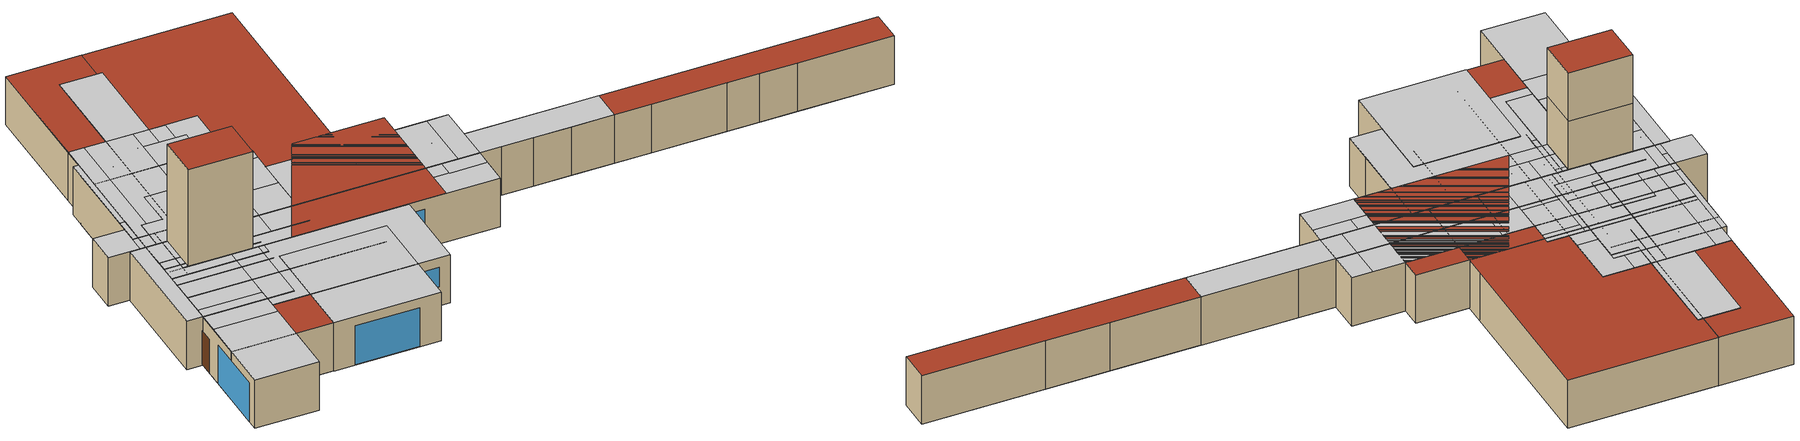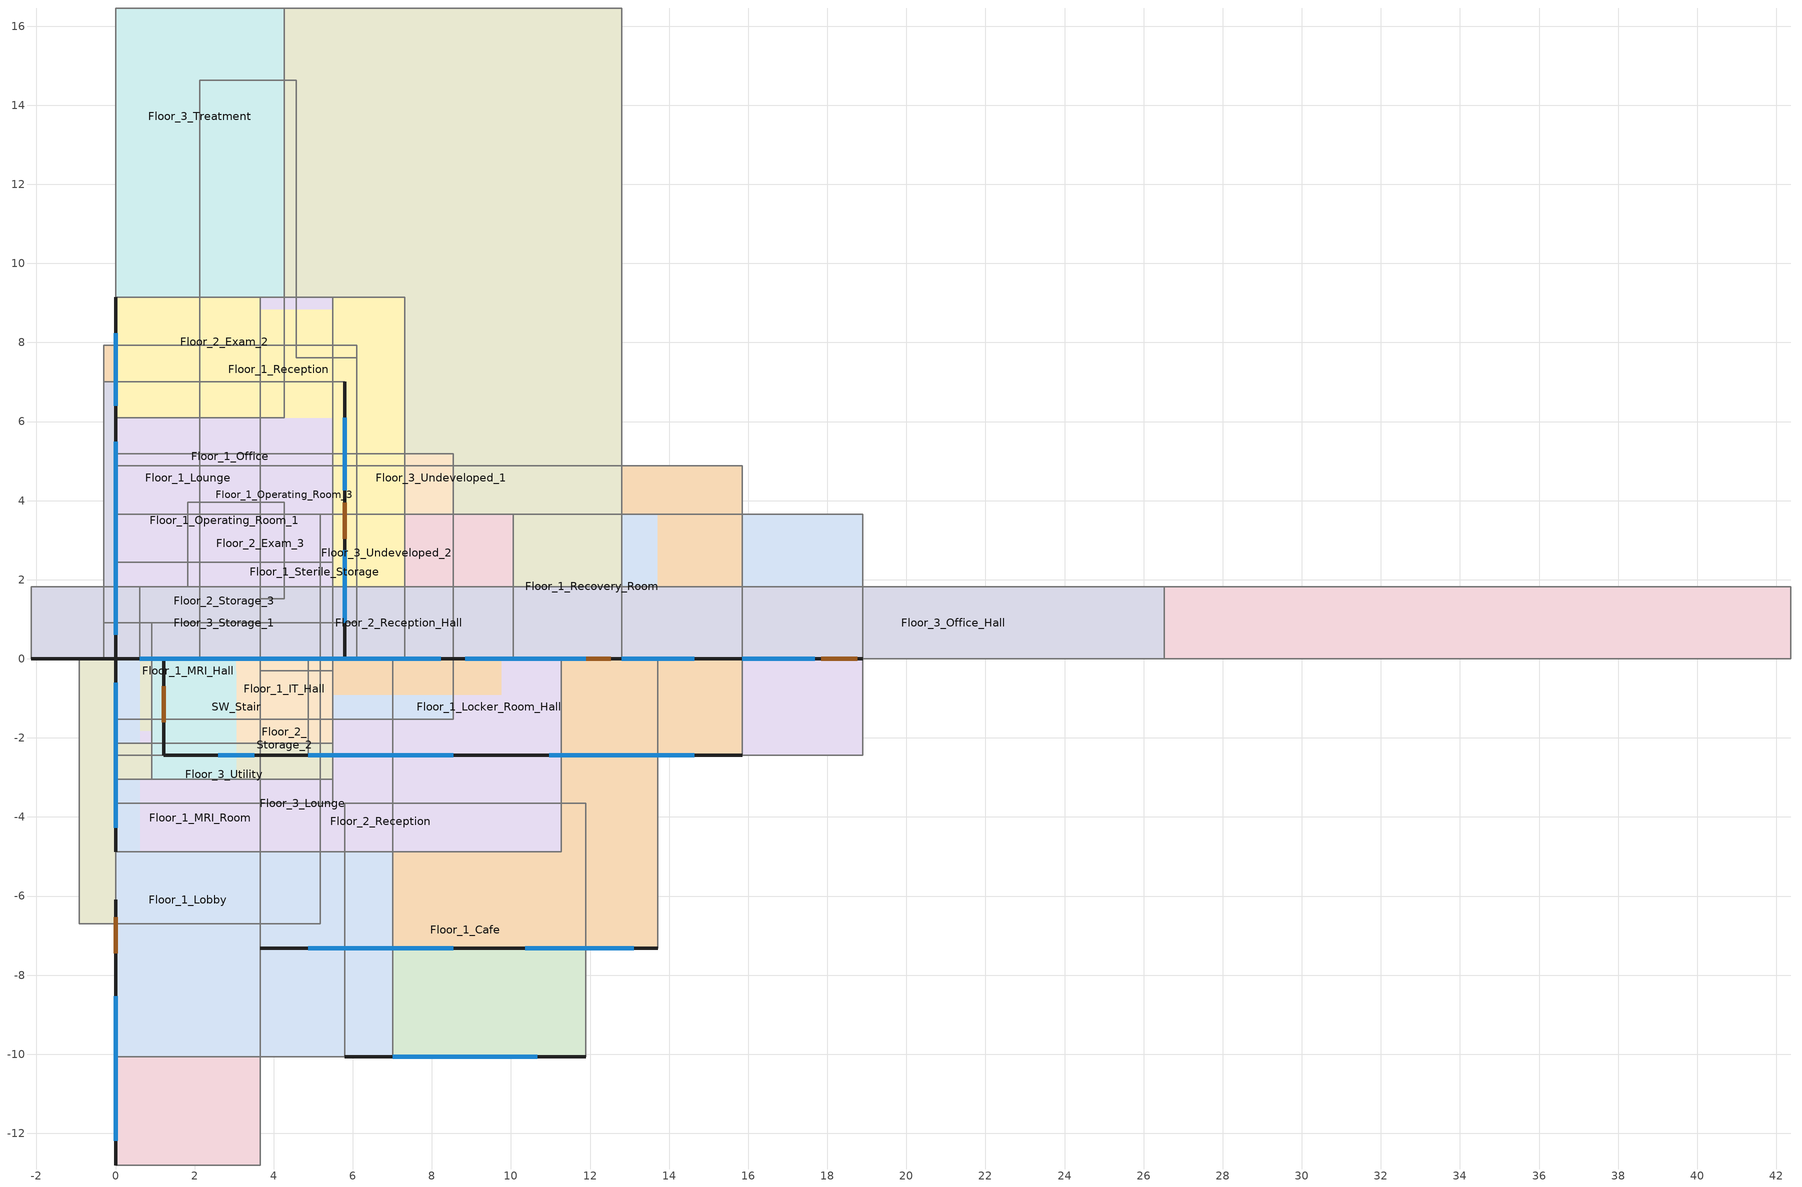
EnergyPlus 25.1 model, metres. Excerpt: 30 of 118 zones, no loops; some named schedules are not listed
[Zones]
Floor_1_Cafe
 floor ground (Floor1CafeSlab_Ffactor): 11.89,-10.06 5.79,-10.06 5.79,-3.66 11.89,-3.66 z0
 wall outside (ExtWall_MetalFramed_NonRes): 5.79,-10.06 11.89,-10.06 z0:3.05
 wall to Floor_1_Lobby_Hall (IntWall_MetalFramed): 11.89,-3.66 5.79,-3.66 z0:3.05
 wall to Floor_1_Lobby (IntWall_MetalFramed): 5.79,-3.66 5.79,-7.62 z0:3.05
 wall to Floor_1_Reception (IntWall_MetalFramed): 11.89,-10.06 11.89,-3.66 z0:3.05
 wall to SW_Stair (IntWall_MetalFramed): 5.79,-7.62 5.79,-10.06 z0:3.05
 window (FixedWindow_NonRes): 7.01,-10.06 10.67,-10.06 z0.03:2.46
Floor_1_IT_Hall
 floor adiabatic (IntFloor): 0,-1.52 0,0 8.53,0 8.53,-1.52 z0
 wall to Floor_1_Operating_Room_3 (IntWall_MetalFramed): 0,-1.52 8.53,-1.52 z0:3.05
 wall to Floor_1_Bio_Haz (IntWall_MetalFramed): 8.53,0 6.4,0 z0:3.05
 wall to Floor_1_Utility_Hall (IntWall_MetalFramed): 8.53,-1.52 8.53,0 z0:3.05
 wall to Floor_1_Lounge (IntWall_MetalFramed): 0,0 0,-1.52 z0:3.05
 wall to Floor_1_Soil_Hold (IntWall_MetalFramed): 6.4,0 4.27,0 z0:3.05
 wall to Floor_1_IT_Room (IntWall_MetalFramed): 4.27,0 0,0 z0:3.05
 ceiling to Floor_2_Exam_6 (IntFloor Reversed): 8.53,0 6.4,0 6.4,-1.52 8.53,-1.52 z3.05
 ceiling to Floor_2_Exam_Hall_4 (IntFloor Reversed): 6.4,0 4.57,0 4.57,-1.52 6.4,-1.52 z3.05
 ceiling to Floor_2_Exam_7 (IntFloor Reversed): 0,-1.52 4.57,-1.52 4.57,0 0,0 z3.05
Floor_1_Lobby
 floor ground (Floor1LobbySlab_Ffactor): 3.66,-12.8 0,-12.8 0,0 0.61,0 0.61,1.83 1.83,1.83 1.83,3.96 4.27,3.96 4.27,1.52 3.66,1.52 z0
 wall outside (ExtWall_MetalFramed_NonRes): 0,-6.1 0,-12.8 z0:3.05
 wall to NW_Stair (IntWall_MetalFramed): 4.27,3.96 1.83,3.96 z0:3.05
 wall to NW_Elevator (IntWall_MetalFramed): 0,0 0,-6.1 z0:3.05
 wall to Floor_1_Elevator_Pump_Room (IntWall_MetalFramed): 1.83,3.96 1.83,1.83 0.61,1.83 z0:3.05
 wall to Floor_1_Lobby_Toilet (IntWall_MetalFramed): 0.61,1.83 0.61,0 0,0 z0:3.05
 wall to SW_Stair (IntWall_MetalFramed): 0,-12.8 3.66,-12.8 z0:3.05
 wall to Floor_1_MRI_Control_Room (IntWall_MetalFramed): 4.27,1.52 4.27,3.96 z0:3.05
 wall to Floor_1_MRI_Room (IntWall_MetalFramed): 3.66,-5.18 3.66,1.52 4.27,1.52 z0:3.05
 wall to Floor_1_Lobby_Hall (IntWall_MetalFramed): 3.66,-8.84 3.66,-5.18 z0:3.05
 window (FixedWindow_NonRes): 0,-8.53 0,-12.19 z0.03:2.46
 door (Swinging Door_con): 0,-6.54 0,-7.45 z0:2.13
 ceiling to Floor_2_Work_Hall (IntFloor Reversed): 0,-6.1 0,-7.92 3.66,-7.92 3.66,-6.1 z3.05
 ceiling to Floor_2_Work (IntFloor Reversed): 0,0 0,-6.1 3.66,-6.1 3.66,1.52 4.27,1.52 4.27,3.96 1.83,3.96 1.83,1.83 0.61,1.83 0.61,0 z3.05
Floor_1_Locker_Room_Hall
 floor adiabatic (IntFloor): 0,-2.44 0,0 18.9,0 18.9,-2.44 z0
 wall to Floor_1_Sterile_Hall (IntWall_MetalFramed): 18.9,-2.44 18.9,0 z0:3.05
 wall to Floor_1_Pre_Op_Hall (IntWall_MetalFramed): 0,0 0,-2.44 z0:3.05
 wall to Floor_1_Operating_Room_3 (IntWall_MetalFramed): 18.9,0 10.36,0 z0:3.05
 wall to Floor_1_Pre_Op_Room_2 (IntWall_MetalFramed): 0,-2.44 3.96,-2.44 z0:3.05
 wall to Floor_1_Nourishment (IntWall_MetalFramed): 3.96,-2.44 6.1,-2.44 z0:3.05
 wall to Floor_1_Nurse_Janitor (IntWall_MetalFramed): 6.1,-2.44 8.84,-2.44 z0:3.05
 wall to Floor_1_Sterile_Storage (IntWall_MetalFramed): 8.84,-2.44 18.9,-2.44 z0:3.05
 wall to Floor_1_Locker_Room (IntWall_MetalFramed): 6.71,0 0,0 z0:3.05
 wall to Floor_1_Lounge (IntWall_MetalFramed): 10.36,0 6.71,0 z0:3.05
 ceiling to Floor_2_Work_Hall (IntFloor Reversed): 18.9,-0.91 0,-0.91 0,-2.44 18.9,-2.44 z3.05
 ceiling to Floor_2_Exam_Hall_4 (IntFloor Reversed): 16.76,0 14.94,0 14.94,-0.91 16.76,-0.91 z3.05
 ceiling to Floor_2_Exam_7 (IntFloor Reversed): 7.62,0 7.62,-0.91 14.94,-0.91 14.94,0 z3.05
 ceiling to Floor_2_Exam_Hall_5 (IntFloor Reversed): 5.79,0 5.79,-0.91 7.62,-0.91 7.62,0 z3.05
 ceiling to Floor_2_Exam_Hall_6 (IntFloor Reversed): 0,-0.91 0.3,-0.91 0.3,0 0,0 z3.05
Floor_1_Lounge
 floor adiabatic (IntFloor): 0,0 0,9.14 3.66,9.14 3.66,0 z0
 wall to Floor_1_Locker_Room (IntWall_MetalFramed): 0,9.14 0,0 z0:3.05
 wall to Floor_1_Storage (IntWall_MetalFramed): 3.66,9.14 0,9.14 z0:3.05
 wall to Floor_1_Operating_Room_3 (IntWall_MetalFramed): 3.66,0 3.66,5.18 z0:3.05
 wall to Floor_1_IT_Room (IntWall_MetalFramed): 3.66,6.71 3.66,9.14 z0:3.05
 ceiling to Floor_2_Exam_7 (IntFloor Reversed): 3.66,9.14 0.91,9.14 0.91,0 3.66,0 z3.05
 ceiling to Floor_2_Exam_Hall_5 (IntFloor Reversed): 0,0 0.91,0 0.91,9.14 0,9.14 z3.05
Floor_1_MRI_Hall
 floor adiabatic (IntFloor): 0,-2.13 0,0 0.91,0 0.91,0.91 3.66,0.91 3.66,-0.3 5.49,-0.3 5.49,-2.13 z0
 wall to Floor_1_Procedure_Room (IntWall_MetalFramed): 5.49,-2.13 5.49,-0.3 z0:3.05
 wall to Floor_1_Reception (IntWall_MetalFramed): 0,-2.13 2.44,-2.13 z0:3.05
 wall to Floor_1_MRI_Control_Room (IntWall_MetalFramed): 0.91,0.91 0.91,0 0,0 z0:3.05
 wall to Floor_1_MRI_Room (IntWall_MetalFramed): 0,0 0,-2.13 z0:3.05
 wall to Floor_1_Dressing_Room (IntWall_MetalFramed): 3.66,0.91 0.91,0.91 z0:3.05
 wall to Floor_1_MRI_Toilet (IntWall_MetalFramed): 5.49,-0.3 3.66,-0.3 3.66,0.91 z0:3.05
 wall to Floor_1_Office (IntWall_MetalFramed): 2.44,-2.13 5.49,-2.13 z0:3.05
 ceiling to Floor_2_Work (IntFloor Reversed): 0,0 0,-2.13 5.49,-2.13 5.49,-0.3 3.66,-0.3 3.66,0.91 0.91,0.91 0.91,0 z3.05
Floor_1_MRI_Room
 floor adiabatic (IntFloor): 5.18,-6.71 -0.91,-6.71 -0.91,0 5.18,0 z0
 wall to Floor_1_Reception (IntWall_MetalFramed): 5.18,-6.71 5.18,-2.13 z0:3.05
 wall to Floor_1_MRI_Control_Room (IntWall_MetalFramed): 5.18,0 -0.3,0 z0:3.05
 wall to Floor_1_Lobby_Hall (IntWall_MetalFramed): -0.91,-6.71 5.18,-6.71 z0:3.05
 ceiling to Floor_2_Work (IntFloor Reversed): -0.91,-6.71 5.18,-6.71 5.18,0 -0.91,0 z3.05
Floor_1_Office
 floor adiabatic (IntFloor): 6.1,7.92 6.1,0.91 -0.3,0.91 -0.3,7.92 z0
 wall to Floor_1_Procedure_Room (IntWall_MetalFramed): 6.1,7.92 2.74,7.92 z0:3.05
 wall to Floor_1_Pre_Op_Hall (IntWall_MetalFramed): 6.1,0.91 6.1,7.92 z0:3.05
 wall to Floor_1_Reception (IntWall_MetalFramed): -0.3,7.92 -0.3,0.91 1.22,0.91 z0:3.05
 wall to Floor_1_Reception_Hall (IntWall_MetalFramed): 1.22,0.91 6.1,0.91 z0:3.05
 ceiling to Floor_2_Work_Hall (IntFloor Reversed): 6.1,0.91 6.1,2.44 -0.3,2.44 -0.3,0.91 z3.05
 ceiling to Floor_2_Exam_9 (IntFloor Reversed): 6.1,7.92 3.35,7.92 3.35,2.44 6.1,2.44 z3.05
 ceiling to Floor_2_Work (IntFloor Reversed): -0.3,2.44 3.35,2.44 3.35,7.92 -0.3,7.92 z3.05
Floor_1_Operating_Room_1
 floor ground (Floor1OperatingRoom1Slab_Ffactor): 5.79,7.01 5.79,0 -0.3,0 -0.3,7.01 z0
 wall outside (ExtWall_MetalFramed_NonRes): -0.3,0 5.79,0 5.79,7.01 z0:3.05
 wall to Floor_1_Sterile_Hall (IntWall_MetalFramed): -0.3,7.01 -0.3,0 z0:3.05
 wall to Floor_1_Sub_Sterile (IntWall_MetalFramed): 5.79,7.01 1.52,7.01 z0:3.05
 wall to Floor_1_Scrub (IntWall_MetalFramed): 1.52,7.01 -0.3,7.01 z0:3.05
 window (FixedWindow_NonRes): 0.61,0 2.44,0 / 3.05,0 4.88,0 / 5.79,0.91 5.79,2.74 / 5.79,4.27 5.79,6.1 z1.22:2.44
 door (Swinging Door_con): 5.79,3.03 5.79,3.95 z0:2.13
 ceiling to Floor_2_Conference (IntFloor Reversed): 5.79,0 5.79,3.66 -0.3,3.66 -0.3,0 z3.05
 ceiling to Floor_2_Office (IntFloor Reversed): 5.79,7.01 1.52,7.01 1.52,3.66 5.79,3.66 z3.05
 ceiling to Floor_2_Office_Hall (IntFloor Reversed): -0.3,3.66 1.52,3.66 1.52,7.01 -0.3,7.01 z3.05
Floor_1_Operating_Room_3
 floor adiabatic (IntFloor): 8.53,5.18 8.53,0 0,0 0,5.18 z0
 wall to Floor_1_Utility_Hall (IntWall_MetalFramed): 8.53,4.27 8.53,5.18 z0:3.05
 wall to Floor_1_Sterile_Hall (IntWall_MetalFramed): 8.53,0 8.53,4.27 z0:3.05
 ceiling to Floor_2_Exam_6 (IntFloor Reversed): 6.4,5.18 6.4,4.57 8.53,4.57 8.53,5.18 z3.05
 ceiling to Floor_2_Exam_Hall_4 (IntFloor Reversed): 6.4,5.18 4.57,5.18 4.57,0 6.4,0 z3.05
 ceiling to Floor_2_Exam_7 (IntFloor Reversed): 0,0 4.57,0 4.57,5.18 0,5.18 z3.05
Floor_1_Reception
 floor ground (Floor1ReceptionSlab_Ffactor): 2.13,14.63 4.57,14.63 4.57,7.62 6.1,7.62 6.1,0 2.13,0 z0
 wall outside (ExtWall_MetalFramed_NonRes): 2.13,0 6.1,0 z0:3.05
 wall to Floor_1_Scheduling (IntWall_MetalFramed): 6.1,0 6.1,5.18 z0:3.05
 wall to Floor_1_Lobby_Hall (IntWall_MetalFramed): 2.13,10.06 2.13,6.4 z0:3.05
 wall to Floor_1_Reception_Hall (IntWall_MetalFramed): 6.1,5.18 6.1,7.62 z0:3.05
 window (FixedWindow_NonRes): 2.74,0 5.49,0 z1.22:2.44
 ceiling to Floor_2_Work_Hall (IntFloor Reversed): 2.13,9.14 2.13,7.32 6.1,7.32 6.1,7.62 4.57,7.62 4.57,9.14 z3.05
 ceiling to Floor_2_Work (IntFloor Reversed): 2.13,9.14 4.57,9.14 4.57,14.63 2.13,14.63 z3.05
Floor_1_Recovery_Room
 floor ground (Floor1RecoveryRoomSlab_Ffactor): 18.9,0 5.18,0 5.18,3.66 18.9,3.66 z0
 wall outside (ExtWall_MetalFramed_NonRes): 5.18,0 18.9,0 z0:3.05
 wall to Floor_1_Step_Down (IntWall_MetalFramed): 5.18,3.66 5.18,0 z0:3.05
 wall to Floor_1_Anesthesia (IntWall_MetalFramed): 18.9,0 18.9,3.66 z0:3.05
 wall to Floor_1_Nurse_Hall (IntWall_MetalFramed): 18.9,3.66 5.18,3.66 z0:3.05
 window (FixedWindow_NonRes): 9.45,0 11.28,0 / 12.8,0 14.63,0 / 15.85,0 17.68,0 / 6.4,0 8.23,0 z1.22:2.44
 door (Swinging Door_con): 11.61,0 12.52,0 / 5.35,0 6.26,0 / 17.85,0 18.76,0 z0:2.13
 ceiling to Floor_2_Exam_Hall_2 (IntFloor Reversed): 8.53,0 10.36,0 10.36,3.66 8.53,3.66 z3.05
 ceiling to Floor_2_Exam_Hall_3 (IntFloor Reversed): 18.9,3.66 17.68,3.66 17.68,0 18.9,0 z3.05
Floor_1_Sterile_Storage
 floor adiabatic (IntFloor): 10.06,3.66 10.06,0 0,0 0,3.66 z0
 wall to Floor_1_Dictation (IntWall_MetalFramed): 0,0 2.74,0 z0:3.05
 wall to Floor_1_Sterile_Hall (IntWall_MetalFramed): 10.06,0 10.06,3.66 z0:3.05
 wall to Floor_1_Nurse_Janitor (IntWall_MetalFramed): 0,3.66 0,1.83 z0:3.05
 wall to Floor_1_Humid (IntWall_MetalFramed): 0,1.83 0,0 z0:3.05
 wall to Floor_1_Clean_Work (IntWall_MetalFramed): 5.49,0 10.06,0 z0:3.05
 wall to Floor_1_Soil (IntWall_MetalFramed): 2.74,0 5.49,0 z0:3.05
 ceiling to Floor_2_Scheduling_1 (IntFloor Reversed): 10.06,0 10.06,3.35 7.01,3.35 7.01,0 z3.05
 ceiling to Floor_2_Work_Hall (IntFloor Reversed): 0,3.66 0,3.35 10.06,3.35 10.06,3.66 z3.05
 ceiling to Floor_2_X_Ray (IntFloor Reversed): 7.01,0 7.01,3.35 0,3.35 0,0 z3.05
Floor_2_Exam_2
 floor to Floor_1_Recovery_Room (IntFloor): 5.49,0 2.13,0 2.13,3.66 5.49,3.66 z0
 floor to Floor_1_Nurse_Hall (IntFloor): 0,3.66 0,6.1 5.49,6.1 5.49,3.66 z0
 floor to Floor_1_Step_Down (IntFloor): 0,3.66 2.13,3.66 2.13,0 0,0 z0
 floor to Floor_1_Nurse_Station (IntFloor): 0,6.1 0,8.84 5.49,8.84 5.49,6.1 z0
 floor to Floor_1_Pre_Op_Room_2 (IntFloor): 0,9.14 3.66,9.14 3.66,8.84 0,8.84 z0
 floor to Floor_1_Nourishment (IntFloor): 5.49,8.84 3.66,8.84 3.66,9.14 5.49,9.14 z0
 wall outside (ExtWall_MetalFramed_NonRes): 0,0 5.49,0 z0:3.05
 wall to Floor_2_Exam_Hall_2 (IntWall_MetalFramed): 5.49,0 5.49,9.14 z0:3.05
 wall to Floor_2_Exam_Hall_1 (IntWall_MetalFramed): 0,9.14 0,0 z0:3.05
 wall to Floor_2_Reception_Hall (IntWall_MetalFramed): 5.49,9.14 0,9.14 z0:3.05
 window (FixedWindow_NonRes): 1.22,0 4.27,0 z1.22:2.44
Floor_2_Exam_3
 floor to Floor_1_Recovery_Room (IntFloor): 0,0 0,3.66 7.32,3.66 7.32,0 z0
 floor to Floor_1_Nurse_Hall (IntFloor): 0,3.66 0,6.1 7.32,6.1 7.32,3.66 z0
 floor to Floor_1_Soil_Work (IntFloor): 6.71,6.1 6.71,9.14 7.32,9.14 7.32,6.1 z0
 floor to Floor_1_Nurse_Toilet (IntFloor): 6.71,6.1 4.88,6.1 4.88,8.84 6.71,8.84 z0
 floor to Floor_1_PACU (IntFloor): 4.88,6.1 1.22,6.1 1.22,8.84 4.88,8.84 z0
 floor to Floor_1_Dictation (IntFloor): 3.96,8.84 1.22,8.84 1.22,9.14 3.96,9.14 z0
 floor to Floor_1_Clean (IntFloor): 1.22,9.14 1.22,8.84 0,8.84 0,9.14 z0
 floor to Floor_1_Soil (IntFloor): 3.96,9.14 6.71,9.14 6.71,8.84 3.96,8.84 z0
 floor to Floor_1_Nurse_Station (IntFloor): 0,6.1 0,8.84 1.22,8.84 1.22,6.1 z0
 wall outside (ExtWall_MetalFramed_NonRes): 0,0 7.32,0 z0:3.05
 wall to Floor_2_Reception_Hall (IntWall_MetalFramed): 7.32,9.14 0,9.14 z0:3.05
 wall to Floor_2_Exam_Hall_2 (IntWall_MetalFramed): 0,9.14 0,0 z0:3.05
 wall to Floor_2_Exam_Hall_3 (IntWall_MetalFramed): 7.32,0 7.32,9.14 z0:3.05
 window (FixedWindow_NonRes): 1.22,0 6.1,0 z1.22:2.44
 ceiling to Floor_3_Physical_Therapy_1 (IntFloor Reversed): 7.32,0 7.32,6.1 0,6.1 0,0 z3.05
Floor_2_Nurse_Station_1
 floor to Floor_1_Sterile_Hall (IntFloor): 5.49,-3.05 3.05,-3.05 3.05,0 5.49,0 z0
 floor to Floor_1_Locker_Room_Hall (IntFloor): 0.91,-3.05 0.91,-2.13 3.05,-2.13 3.05,-3.05 z0
 floor to Floor_1_Operating_Room_3 (IntFloor): 3.05,0 3.05,-2.13 0.91,-2.13 0.91,0 z0
 wall to Floor_2_Exam_Hall_4 (IntWall_MetalFramed): 0.91,0 0.91,-3.05 z0:3.05
 wall to Floor_2_Storage_2 (IntWall_MetalFramed): 5.49,0 0.91,0 z0:3.05
 wall to Floor_2_Work_Hall (IntWall_MetalFramed): 0.91,-3.05 5.49,-3.05 z0:3.05
 wall to Floor_2_Office_Hall (IntWall_MetalFramed): 5.49,-3.05 5.49,0 z0:3.05
Floor_2_Nurse_Station_2
 floor to Floor_1_Locker_Room (IntFloor): 5.49,0 5.49,-2.13 0,-2.13 0,0 z0
 floor to Floor_1_Locker_Room_Hall (IntFloor): 0,-3.05 0,-2.13 5.49,-2.13 5.49,-3.05 z0
 wall to Floor_2_Exam_Hall_6 (IntWall_MetalFramed): 0,0 0,-3.05 z0:3.05
 wall to Floor_2_Work_Hall (IntWall_MetalFramed): 0,-3.05 5.49,-3.05 z0:3.05
 wall to Floor_2_Storage_3 (IntWall_MetalFramed): 5.49,0 0,0 z0:3.05
 wall to Floor_2_Exam_Hall_5 (IntWall_MetalFramed): 5.49,-3.05 5.49,0 z0:3.05
 ceiling to Floor_3_Office (IntFloor Reversed): 5.49,0 0,0 0,-3.05 5.49,-3.05 z3.05
Floor_2_Reception
 floor to Floor_1_Lobby_Hall (IntFloor): 9.75,-0.91 3.66,-0.91 3.66,0 9.75,0 z0
 floor to Floor_1_Reception (IntFloor): 9.75,0 13.72,0 13.72,-7.32 9.75,-7.32 z0
 floor to Floor_1_Cafe (IntFloor): 3.66,-7.32 3.66,-0.91 9.75,-0.91 9.75,-7.32 z0
 floor to Floor_1_Lobby (IntFloor): 0,0 3.66,0 3.66,-4.88 0,-4.88 z0
 wall outside (ExtWall_MetalFramed_NonRes): 3.66,-7.32 13.72,-7.32 / 0,0 0,-4.88 z0:3.05
 wall to Floor_2_Work_Hall (IntWall_MetalFramed): 13.72,0 0,0 z0:3.05
 wall to SW_Stair (IntWall_MetalFramed): 0,-4.88 3.66,-4.88 3.66,-7.32 z0:3.05
 wall to Floor_2_Reception_Hall (IntWall_MetalFramed): 13.72,-7.32 13.72,-5.49 z0:3.05
 wall to Floor_2_Reception_Toilet (IntWall_MetalFramed): 13.72,-5.49 13.72,0 z0:3.05
 window (FixedWindow_NonRes): 4.88,-7.32 8.53,-7.32 / 0,-0.61 0,-4.27 z0.61:2.44; 10.36,-7.32 13.11,-7.32 z1.22:2.44
Floor_2_Reception_Hall
 floor to Floor_1_Scheduling (IntFloor): -2.13,1.83 0,1.83 0,0 -2.13,0 z0
 floor to Floor_1_Pre_Op_Hall (IntFloor): 2.74,1.83 5.18,1.83 5.18,0 2.74,0 z0
 floor to Floor_1_Pre_Op_Room_2 (IntFloor): 9.14,1.83 9.14,0 5.18,0 5.18,1.83 z0
 floor to Floor_1_Nourishment (IntFloor): 9.14,1.83 11.28,1.83 11.28,0 9.14,0 z0
 floor to Floor_1_Clean (IntFloor): 11.28,1.83 14.02,1.83 14.02,0 11.28,0 z0
 floor to Floor_1_Dictation (IntFloor): 14.02,1.83 16.76,1.83 16.76,0 14.02,0 z0
 floor to Floor_1_Soil (IntFloor): 16.76,1.83 19.51,1.83 19.51,0 16.76,0 z0
 floor to Floor_1_Sterile_Hall (IntFloor): 26.52,0 24.08,0 24.08,1.83 26.52,1.83 z0
 floor to Floor_1_Pre_Op_Room_1 (IntFloor): 2.74,0 0,0 0,1.83 2.74,1.83 z0
 floor to Floor_1_Soil_Work (IntFloor): 19.51,0.61 24.08,0.61 24.08,0 19.51,0 z0
 floor to Floor_1_Clean_Work (IntFloor): 24.08,0.61 19.51,0.61 19.51,1.83 24.08,1.83 z0
 wall outside (ExtWall_MetalFramed_NonRes): -2.13,0 0,0 z0:3.05
 wall to Floor_2_Office_Hall (IntWall_MetalFramed): 26.52,0 26.52,1.83 z0:3.05
 wall to Floor_2_Scheduling_1 (IntWall_MetalFramed): 26.52,1.83 21.03,1.83 z0:3.05
 wall to Floor_2_Exam_Hall_1 (IntWall_MetalFramed): 3.66,0 5.49,0 z0:3.05
 wall to Floor_2_Exam_Hall_2 (IntWall_MetalFramed): 10.97,0 12.8,0 z0:3.05
 wall to Floor_2_Exam_Hall_3 (IntWall_MetalFramed): 20.12,0 21.95,0 z0:3.05
 wall to Floor_2_Dictation (IntWall_MetalFramed): 21.95,0 24.08,0 z0:3.05
 wall to Floor_2_Lounge (IntWall_MetalFramed): 24.08,0 26.52,0 z0:3.05
 wall to Floor_2_X_Ray (IntWall_MetalFramed): 21.03,1.83 5.79,1.83 z0:3.05
 wall to Floor_2_Scheduling_2 (IntWall_MetalFramed): 5.79,1.83 0,1.83 z0:3.05
 wall to Floor_2_Reception_Toilet (IntWall_MetalFramed): 0,1.83 -2.13,1.83 z0:3.05
 wall to Floor_2_Exam_1 (IntWall_MetalFramed): 0,0 3.66,0 z0:3.05
Floor_2_Storage_2
 floor to Floor_1_Utility_Hall (IntFloor): 5.49,0 5.49,-0.3 3.05,-0.3 3.05,0 z0
 floor to Floor_1_Sterile_Hall (IntFloor): 5.49,-2.44 3.05,-2.44 3.05,-0.3 5.49,-0.3 z0
 floor to Floor_1_Operating_Room_3 (IntFloor): 3.05,0 3.05,-2.44 0.91,-2.44 0.91,0 z0
 wall to Floor_2_Exam_Hall_4 (IntWall_MetalFramed): 0.91,0 0.91,-2.44 z0:3.05
 wall to Floor_2_Exam_6 (IntWall_MetalFramed): 5.49,0 0.91,0 z0:3.05
 wall to Floor_2_Office_Hall (IntWall_MetalFramed): 5.49,-2.44 5.49,0 z0:3.05
Floor_2_Storage_3
 floor to Floor_1_Locker_Room (IntFloor): 5.49,0 0,0 0,2.44 5.49,2.44 z0
 wall to Floor_2_Exam_Hall_6 (IntWall_MetalFramed): 0,2.44 0,0 z0:3.05
 wall to Floor_2_Exam_Hall_5 (IntWall_MetalFramed): 5.49,0 5.49,2.44 z0:3.05
 wall to Floor_2_Exam_8 (IntWall_MetalFramed): 5.49,2.44 0,2.44 z0:3.05
 ceiling to Floor_3_Office (IntFloor Reversed): 0,0 5.49,0 5.49,2.44 0,2.44 z3.05
Floor_3_Lounge
 floor to Floor_2_Nurse_Station_1 (IntFloor): 2.44,-10.06 2.44,-7.01 7.01,-7.01 7.01,-10.06 z0
 floor to Floor_2_Exam_7 (IntFloor): 0.61,-10.06 0,-10.06 0,0 0.61,0 z0
 floor to Floor_2_Exam_6 (IntFloor): 7.01,-4.57 2.44,-4.57 2.44,0 7.01,0 z0
 floor to Floor_2_Storage_2 (IntFloor): 7.01,-4.57 7.01,-7.01 2.44,-7.01 2.44,-4.57 z0
 floor to Floor_2_Exam_Hall_4 (IntFloor): 2.44,-10.06 0.61,-10.06 0.61,0 2.44,0 z0
 wall outside (ExtWall_MetalFramed_NonRes): 7.01,0 0,0 z0:3.05
 wall to Floor_3_Office_Hall (IntWall_MetalFramed): 0,-10.06 7.01,-10.06 z0:3.05
 wall to Floor_3_Mechanical_Hall (IntWall_MetalFramed): 7.01,-10.06 7.01,-2.13 z0:3.05
 wall to NE_Stair (IntWall_MetalFramed): 7.01,-2.13 7.01,0 z0:3.05
 wall to Floor_3_Storage_2 (IntWall_MetalFramed): 0,-7.92 0,-10.06 z0:3.05
 wall to Floor_3_Lounge_Toilet (IntWall_MetalFramed): 0,0 0,-4.88 z0:3.05
 wall to Floor_3_Locker (IntWall_MetalFramed): 0,-4.88 0,-7.92 z0:3.05
 window (FixedWindow_NonRes): 5.79,0 3.96,0 / 3.05,0 1.22,0 z0.91:2.44
 roof outside (FlatRoof_WoodFramingAndOther_NonRes): 7.01,0 0,0 0,-10.06 7.01,-10.06 z3.05
Floor_3_Office_Hall
 floor to Floor_2_Work_Hall (IntFloor): 0,1.83 42.37,1.83 42.37,0 0,0 z0
 wall outside (ExtWall_MetalFramed_NonRes): 0,1.83 0,0 z0:3.05
 wall to Floor_3_Undeveloped_2 (IntWall_MetalFramed): 0,0 15.85,0 z0:3.05
 wall to Floor_3_Mechanical_Hall (IntWall_MetalFramed): 42.37,0 42.37,1.83 z0:3.05
 wall to Floor_3_Humid (IntWall_MetalFramed): 32.92,0 34.75,0 z0:3.05
 wall to Floor_3_Treatment (IntWall_MetalFramed): 28.65,0 32.92,0 z0:3.05
 wall to Floor_3_Physical_Therapy_Toilet (IntWall_MetalFramed): 34.75,0 36.88,0 z0:3.05
 wall to Floor_3_Utility (IntWall_MetalFramed): 36.88,0 42.37,0 z0:3.05
 wall to Floor_3_Storage_2 (IntWall_MetalFramed): 35.36,1.83 31.7,1.83 z0:3.05
 wall to Floor_3_Office (IntWall_MetalFramed): 31.7,1.83 3.66,1.83 z0:3.05
 wall to Floor_3_Elevator_Hall (IntWall_MetalFramed): 3.66,1.83 0,1.83 z0:3.05
 wall to Floor_3_Undeveloped_1 (IntWall_MetalFramed): 15.85,0 28.65,0 z0:3.05
 roof outside (FlatRoof_WoodFramingAndOther_NonRes): 42.37,1.83 0,1.83 0,0 42.37,0 z3.05
Floor_3_Physical_Therapy_2
 floor to Floor_2_Exam_3 (IntFloor): 0,-4.88 0,-1.83 3.05,-1.83 3.05,-4.88 z0
 floor to Floor_2_Exam_Hall_3 (IntFloor): 3.05,-4.88 3.05,-1.83 4.88,-1.83 4.88,-4.88 z0
 floor to Floor_2_Dictation (IntFloor): 4.88,-4.88 4.88,-1.83 7.01,-1.83 7.01,-4.88 z0
 floor to Floor_2_Lounge (IntFloor): 7.01,-4.88 7.01,-1.83 9.45,-1.83 9.45,-4.88 z0
 floor to Floor_2_Office_Hall (IntFloor): 9.45,-4.88 9.45,0 11.28,0 11.28,-4.88 z0
 floor to Floor_2_Reception_Hall (IntFloor): 9.45,0 9.45,-1.83 0,-1.83 0,0 z0
 wall to Floor_3_Physical_Therapy_1 (IntWall_MetalFramed): 0,-4.88 11.28,-4.88 z0:3.05
 wall to Floor_3_Treatment (IntWall_MetalFramed): 0,0 0,-4.88 z0:3.05
 wall to Floor_3_Humid (IntWall_MetalFramed): 1.83,0 0,0 z0:3.05
 wall to Floor_3_Work (IntWall_MetalFramed): 11.28,-4.88 11.28,0 z0:3.05
 wall to Floor_3_Mechanical_Hall (IntWall_MetalFramed): 11.28,0 9.45,0 z0:3.05
 wall to Floor_3_Storage_1 (IntWall_MetalFramed): 9.45,0 3.96,0 z0:3.05
 wall to Floor_3_Dressing_Room (IntWall_MetalFramed): 3.96,0 1.83,0 z0:3.05
 roof outside (FlatRoof_WoodFramingAndOther_NonRes): 0,-4.88 11.28,-4.88 11.28,0 0,0 z3.05
Floor_3_Storage_1
 floor to Floor_2_Scheduling_1 (IntFloor): 0,0 0,1.83 5.49,1.83 5.49,0 z0
 wall to Floor_3_Mechanical_Hall (IntWall_MetalFramed): 5.49,0 5.49,1.83 z0:3.05
 wall to Floor_3_Dressing_Room (IntWall_MetalFramed): 0,1.83 0,0 z0:3.05
 wall to Floor_3_Utility (IntWall_MetalFramed): 5.49,1.83 0,1.83 z0:3.05
 roof outside (FlatRoof_WoodFramingAndOther_NonRes): 0,1.83 0,0 5.49,0 5.49,1.83 z3.05
Floor_3_Treatment
 floor to Floor_2_Exam_3 (IntFloor): 0,6.1 0,9.14 4.27,9.14 4.27,6.1 z0
 floor to Floor_2_X_Ray (IntFloor): 4.27,16.46 4.27,10.97 0,10.97 0,16.46 z0
 floor to Floor_2_Reception_Hall (IntFloor): 0,10.97 4.27,10.97 4.27,9.14 0,9.14 z0
 wall to Floor_3_Physical_Therapy_1 (IntWall_MetalFramed): 0,6.1 4.27,6.1 z0:3.05
 wall to Floor_3_Undeveloped_1 (IntWall_MetalFramed): 0,16.46 0,6.1 z0:3.05
 wall to Floor_3_Humid (IntWall_MetalFramed): 4.27,10.97 4.27,16.46 z0:3.05
 roof outside (FlatRoof_WoodFramingAndOther_NonRes): 0,6.1 4.27,6.1 4.27,16.46 0,16.46 z3.05
Floor_3_Undeveloped_1
 floor to Floor_2_Exam_1 (IntFloor): 0,0 0,9.14 3.66,9.14 3.66,0 z0
 floor to Floor_2_Exam_Hall_1 (IntFloor): 3.66,0 3.66,9.14 5.49,9.14 5.49,0 z0
 floor to Floor_2_Exam_2 (IntFloor): 5.49,0 5.49,9.14 10.97,9.14 10.97,0 z0
 floor to Floor_2_Scheduling_2 (IntFloor): 0,16.46 5.79,16.46 5.79,10.97 0,10.97 z0
 floor to Floor_2_Exam_Hall_2 (IntFloor): 10.97,0 10.97,9.14 12.8,9.14 12.8,0 z0
 floor to Floor_2_Reception_Hall (IntFloor): 12.8,10.97 12.8,9.14 0,9.14 0,10.97 z0
 floor to Floor_2_X_Ray (IntFloor): 12.8,10.97 5.79,10.97 5.79,16.46 12.8,16.46 z0
 wall outside (ExtWall_MetalFramed_NonRes): 0,9.14 0,0 12.8,0 z0:3.05
 wall to Floor_3_Physical_Therapy_1 (IntWall_MetalFramed): 12.8,0 12.8,6.1 z0:3.05
 wall to Floor_3_Undeveloped_2 (IntWall_MetalFramed): 0,16.46 0,9.14 z0:3.05
 window (FixedWindow_NonRes): 0.91,0 3.96,0 / 8.84,0 11.89,0 / 5.18,0 7.62,0 / 0,2.74 0,0.91 / 0,5.49 0,3.66 / 0,8.23 0,6.4 z0.61:2.44
 roof outside (FlatRoof_WoodFramingAndOther_NonRes): 12.8,0 12.8,16.46 0,16.46 0,0 z3.05
Floor_3_Undeveloped_2
 floor to Floor_2_Reception (IntFloor): 0,4.88 13.72,4.88 13.72,-2.44 3.66,-2.44 3.66,0 0,0 z0
 floor to Floor_2_Reception_Hall (IntFloor): 13.72,-2.44 13.72,-0.61 15.85,-0.61 15.85,-2.44 z0
 floor to Floor_2_Reception_Toilet (IntFloor): 15.85,4.88 15.85,-0.61 13.72,-0.61 13.72,4.88 z0
 wall outside (ExtWall_MetalFramed_NonRes): 0,4.88 0,0 / 3.66,-2.44 15.85,-2.44 z0:3.05
 wall to SW_Stair (IntWall_MetalFramed): 0,0 3.66,0 3.66,-2.44 z0:3.05
 window (FixedWindow_NonRes): 0,4.27 0,0.61 / 4.88,-2.44 8.53,-2.44 / 10.97,-2.44 14.63,-2.44 z1.22:2.44
 roof outside (FlatRoof_WoodFramingAndOther_NonRes): 0,4.88 0,0 3.66,0 3.66,-2.44 15.85,-2.44 15.85,4.88 z3.05
Floor_3_Utility
 floor to Floor_2_Scheduling_1 (IntFloor): 5.49,0 5.49,-3.66 0,-3.66 0,0 z0
 wall to Floor_3_Mechanical_Hall (IntWall_MetalFramed): 5.49,-3.66 5.49,0 z0:3.05
 wall to Floor_3_Physical_Therapy_Toilet (IntWall_MetalFramed): 0,0 0,-3.66 z0:3.05
 roof outside (FlatRoof_WoodFramingAndOther_NonRes): 5.49,-3.66 5.49,0 0,0 0,-3.66 z3.05
SW_Stair
 floor ground (SWStairSlab_Ffactor): 1.22,0 4.88,0 4.88,-2.44 1.22,-2.44 z0
 wall outside (ExtWall_MetalFramed_NonRes): 1.22,0 1.22,-2.44 4.88,-2.44 z0:9.14
 window (FixedWindow_NonRes): 2.59,-2.44 3.51,-2.44 z1.22:2.44
 door (Swinging Door_con): 1.22,-0.69 1.22,-1.61 z0:2.13
 roof outside (FlatRoof_WoodFramingAndOther_NonRes): 1.22,0 1.22,-2.44 4.88,-2.44 4.88,0 z9.14
[Building]
Outpatient: North Axis {deg}=0; Loads Convergence Tolerance Value {W}=0.5; Temperature Convergence Tolerance Value {deltaC}=0.5; Solar Distribution=FullExterior; Maximum Number of Warmup Days=50
[Site:Location]
OAKLAND INTL: Latitude {deg}=38.58; Longitude {deg}=-121.49; Time Zone {hr}=-8; Elevation {m}=2.4384
[SizingPeriod:DesignDay] Day of Month=21; Day Type=SummerDesignDay; Dry-Bulb Temperature Range Modifier Type=DefaultMultipliers; Humidity Condition Type=WetBulb; Barometric Pressure {Pa}=101284; Wind Speed {m/s}=3; Wind Direction {deg}=310; Rain Indicator=No; Snow Indicator=No; Daylight Saving Time Indicator=No; Solar Model Indicator=ASHRAETau
Name | Month | Maximum Dry-Bulb Temperature {C} | Daily Dry-Bulb Temperature Range {deltaC} | Wetbulb or DewPoint at Maximum Dry-Bulb {C} | ASHRAE Clear Sky Optical Depth for Beam Irradiance (taub) | ASHRAE Clear Sky Optical Depth for Diffuse Irradiance (taud)
OAKLAND INTL  August .4% Condns DB=>MCWB | 8 | 30.3 | 7.8 | 19 | 0.349 | 2.465
OAKLAND INTL  July .4% Condns DB=>MCWB | 7 | 28.9 | 7.7 | 19.3 | 0.369 | 2.413
OAKLAND INTL  June .4% Condns DB=>MCWB | 6 | 31.1 | 8.3 | 18.5 | 0.36 | 2.435
OAKLAND INTL  November .4% Condns DB=>MCWB | 11 | 23.4 | 8.3 | 15 | 0.324 | 2.548
[Site:WaterMainsTemperature]
Calculation Method=Schedule; Temperature Schedule=WaterMainCZ03
[Material]
Name | Roughness | Thickness {m} | Conductivity {W/m-K} | Density {kg/m3} | Specific Heat {J/kg-K} | Thermal Absorptance | Solar Absorptance | Visible Absorptance
Air - Metal Wall Framing - 16 or 24 in. OC | Smooth | 0.1397 | 1.22017 | 1.28148 | 1004.832 | 0.9 | 0.7 | 0.7
ExtWall_MetalFramed_NonRes Insulation | Smooth | 0.0478028 | 0.0230188 | 16.0185 | 1130.436 | 0.9 | 0.7 | 0.7
Gypsum Board - 5/8 in. | MediumRough | 0.016002 | 0.158656 | 640.739 | 1130.436 | 0.9 | 0.7 | 0.8
Metal Standing Seam - 1/16 in. | Smooth | 0.0015875 | 15.363 | 7820.53 | 502.416 | 0.85 | 0.92 | 0.85
Stucco - 7/8 in. | MediumRough | 0.022352 | 0.700948 | 1855.1 | 837.36 | 0.9 | 0.7 | 0.8
Concrete - 140 lb/ft3 - 4 in. | MediumRough | 0.1016 | 1.9514 | 2239.06 | 921.096 | 0.9 | 0.7 | 0.8
Carpet - 3/4 in. | Smooth | 0.01905 | 0.0455183 | 288.332 | 1381.644 | 0.9 | 0.7 | 0.8
Metal Deck - 1/16 in. | MediumRough | 0.0015875 | 45.3452 | 7820.53 | 502.416 | 0.9 | 0.7 | 0.8
Built-up roofing | Rough | 0.0002413 | 0.023072 | 17940.7 | 6.10864e+06 | 0.9 | 0.7 | 0.8
FlatRoof_WoodFramingAndOther_NonRes Insulation | Smooth | 0.0991616 | 0.0230188 | 16.0185 | 1130.436 | 0.9 | 0.7 | 0.8
[Material:NoMass]
Opaque Door panel_con: Roughness=MediumRough; Thermal Resistance {m2-K/W}=0.475973; Thermal Absorptance=0.9; Solar Absorptance=0.7; Visible Absorptance=0.7
[WindowMaterial:SimpleGlazingSystem]
FixedWindow_NonRes Material: U-Factor {W/m2-K}=2.04417; Solar Heat Gain Coefficient=0.25; Visible Transmittance=0.42
[Construction]
FixedWindow_NonRes: FixedWindow_NonRes Material
IntWall_MetalFramed: Gypsum Board - 5/8 in., Air - Metal Wall Framing - 16 or 24 in. OC, Gypsum Board - 5/8 in.
ExtWall_MetalFramed_NonRes: Stucco - 7/8 in., ExtWall_MetalFramed_NonRes Insulation, Air - Metal Wall Framing - 16 or 24 in. OC, Gypsum Board - 5/8 in.
IntFloor: Metal Deck - 1/16 in., Concrete - 140 lb/ft3 - 4 in., Carpet - 3/4 in.
FlatRoof_WoodFramingAndOther_NonRes: Built-up roofing, Metal Standing Seam - 1/16 in., FlatRoof_WoodFramingAndOther_NonRes Insulation, Gypsum Board - 5/8 in.
IntFloor Reversed: Carpet - 3/4 in., Concrete - 140 lb/ft3 - 4 in., Metal Deck - 1/16 in.
Swinging Door_con: Opaque Door panel_con
[Construction:FfactorGroundFloor] F-Factor {W/m-K}=1.26363
Name | Area {m2} | PerimeterExposed {m}
Floor1CafeSlab_Ffactor | 39.0193 | 6.096
Floor1LobbySlab_Ffactor | 57.7857 | 6.7056
Floor1OperatingRoom1Slab_Ffactor | 42.7354 | 13.1064
Floor1ReceptionSlab_Ffactor | 47.2876 | 3.9624
Floor1RecoveryRoomSlab_Ffactor | 50.1676 | 13.716
SWStairSlab_Ffactor | 8.91869 | 6.096
[InternalMass] Construction=IntWall_MetalFramed
Name | Zone or ZoneList | Surface Area {m2}
Floor 1 Cafe_InternalMass_1 | Floor_1_Cafe | 78.0386
Floor 1 IT Hall_InternalMass_1 | Floor_1_IT_Hall | 26.0129
Floor 1 Lobby_InternalMass_1 | Floor_1_Lobby | 115.5714
Floor 1 Locker Room Hall_InternalMass_1 | Floor_1_Locker_Room_Hall | 92.1598
Floor 1 Lounge_InternalMass_1 | Floor_1_Lounge | 66.8902
Floor 1 MRI Hall_InternalMass_1 | Floor_1_MRI_Hall | 27.3135
Floor 1 MRI Room_InternalMass_1 | Floor_1_MRI_Room | 81.7547
Floor 1 Office_InternalMass_1 | Floor_1_Office | 89.7443
Floor 1 Operating Room 1_InternalMass_1 | Floor_1_Operating_Room_1 | 85.4708
Floor 1 Operating Room 3_InternalMass_1 | Floor_1_Operating_Room_3 | 88.4437
Floor 1 Reception_InternalMass_1 | Floor_1_Reception | 94.5753
Floor 1 Recovery Room_InternalMass_1 | Floor_1_Recovery_Room | 100.3353
Floor 1 Sterile Storage_InternalMass_1 | Floor_1_Sterile_Storage | 73.5792
Floor 2 Exam 2_InternalMass_1 | Floor_2_Exam_2 | 100.3353
Floor 2 Exam 3_InternalMass_1 | Floor_2_Exam_3 | 133.7804
Floor 2 Nurse Station 1_InternalMass_1 | Floor_2_Nurse_Station_1 | 27.8709
Floor 2 Nurse Station 2_InternalMass_1 | Floor_2_Nurse_Station_2 | 33.4451
Floor 2 Reception_InternalMass_1 | Floor_2_Reception | 182.8332
Floor 2 Reception Hall_InternalMass_1 | Floor_2_Reception_Hall | 104.7946
Floor 2 Storage 2_InternalMass_1 | Floor_2_Storage_2 | 22.2967
Floor 2 Storage 3_InternalMass_1 | Floor_2_Storage_3 | 26.7561
Floor 3 Lounge_InternalMass_1 | Floor_3_Lounge | 141.0268
Floor 3 Office Hall_InternalMass_1 | Floor_3_Office_Hall | 154.9623
Floor 3 Physical Therapy 2_InternalMass_1 | Floor_3_Physical_Therapy_2 | 109.9972
Floor 3 Storage 1_InternalMass_1 | Floor_3_Storage_1 | 20.0671
Floor 3 Treatment_InternalMass_1 | Floor_3_Treatment | 88.4437
Floor 3 Undeveloped 1_InternalMass_1 | Floor_3_Undeveloped_1 | 421.4082
Floor 3 Undeveloped 2_InternalMass_1 | Floor_3_Undeveloped_2 | 214.0486
Floor 3 Utility_InternalMass_1 | Floor_3_Utility | 40.1341
SW Stair_InternalMass_1 | SW_Stair | 17.8374
[Daylighting:Controls] Lighting Control Type=Continuousoff; Minimum Input Power Fraction for Continuous or ContinuousOff Dimming Control=0.2; Minimum Light Output Fraction for Continuous or ContinuousOff Dimming Control=0.2; Probability Lighting will be Reset When Needed in Manual Stepped Control=1; Maximum Allowable Discomfort Glare Index=22
Name | Zone or Space | Number of Stepped Control Steps | Glare Calculation Daylighting Reference Point | Glare Calculation Azimuth Angle of View Direction Clockwise from Zone y-Axis {deg} | Daylighting Reference Point 1 | Fraction of Lights Controlled by Reference Point 1 | Illuminance Setpoint at Reference Point 1 {lux} | Daylighting Reference Point 2 | Fraction of Lights Controlled by Reference Point 2 | Illuminance Setpoint at Reference Point 2 {lux}
Floor 2 Reception_DaylCtrl | Floor_2_Reception | 3 | Floor 2 Reception_DaylRefPt1 | 180 | Floor 2 Reception_DaylRefPt1 | 0.23 | 269 | Floor 2 Reception_DaylRefPt2 | 0.54 | 269
Floor 3 Lounge_DaylCtrl | Floor_3_Lounge | 1 | Floor 3 Lounge_DaylRefPt1 | 0 | Floor 3 Lounge_DaylRefPt1 | 0.24 | 161 | Floor 3 Lounge_DaylRefPt2 | 0.24 | 161
[Zone] Type=1; Multiplier=1; Ceiling Height {m}=autocalculate; Volume {m3}=autocalculate; Part of Total Floor Area=Yes
Name | Floor Area {m2}
Floor_2_Exam_2; Floor_1_Recovery_Room | 50.16762
Floor_2_Exam_3 | 66.89016
Floor_3_Treatment; Floor_1_Operating_Room_3 | 44.2218
Floor_1_Cafe | 39.01926
Floor_1_IT_Hall | 13.00642
Floor_1_Locker_Room_Hall | 46.0799
Floor_1_MRI_Hall | 13.6567
Floor_2_Reception_Hall | 52.3973
Floor_3_Office_Hall | 77.4811
Floor_1_Lobby | 57.7857
Floor_1_Lounge | 33.44508
Floor_3_Lounge | 70.5134
Floor_1_MRI_Room | 40.87732
Floor_1_Sterile_Storage | 36.7896
Floor_2_Storage_2 | 11.14836
Floor_2_Storage_3 | 13.378
Floor_3_Storage_1 | 10.0335
Floor_3_Undeveloped_1 | 210.704
Floor_3_Undeveloped_2 | 107.024
Floor_3_Utility | 20.067
Floor_2_Nurse_Station_1 | 13.93545
Floor_2_Nurse_Station_2 | 16.72254
Floor_1_Office | 44.8721
Floor_1_Operating_Room_1 | 42.73538
Floor_1_Reception | 47.2876
Floor_2_Reception | 91.4166
Floor_3_Physical_Therapy_2 | 54.9986
SW_Stair | 8.918688
[People] Number of People Schedule=OutpatientHealthOccupancy; Number of People Calculation Method=People/Area; People per Floor Area {person/m2}=0.355209; Fraction Radiant=0.3; Sensible Heat Fraction=autocalculate; Carbon Dioxide Generation Rate {m3/s-W}=3.82e-08; Enable ASHRAE 55 Comfort Warnings=No; Mean Radiant Temperature Calculation Type=EnclosureAveraged; Clothing Insulation Calculation Method=ClothingInsulationSchedule; Cold Stress Temperature Threshold {C}=15.56; Heat Stress Temperature Threshold {C}=30
Name | Zone or ZoneList or Space or SpaceList | Activity Level Schedule
People_Floor_1_Cafe | Floor_1_Cafe | DiningAreaPeopleActivityLevel
People_Floor_1_Lobby | Floor_1_Lobby | CommonAreaPeopleActivityLevel
[Lights] Schedule=OutpatientHealthLights; Design Level Calculation Method=Watts/Area; Return Air Fraction=0; Fraction Radiant=0.58; Fraction Visible=0; Fraction Replaceable=1; Return Air Fraction Calculated from Plenum Temperature=No; Return Air Fraction Function of Plenum Temperature Coefficient 1=0; Return Air Fraction Function of Plenum Temperature Coefficient 2 {1/K}=0
Name | Zone or ZoneList or Space or SpaceList | Watts per Floor Area {W/m2}
Lights_Floor_1_Cafe | Floor_1_Cafe | 4.84376
Lights_Floor_1_Lobby | Floor_1_Lobby | 7.53474
[ElectricEquipment] Design Level Calculation Method=Watts/Area; Fraction Latent=0
Name | Zone or ZoneList or Space or SpaceList | Schedule | Watts per Floor Area {W/m2} | Fraction Radiant | Fraction Lost
Equip_Floor_1_Cafe | Floor_1_Cafe | OutpatientHealthElecEquipment | 5.38196 | 0.2 | 0
Refrig_Floor_1_Cafe | Floor_1_Cafe | OutpatientHealthRefrigeration | 2.69098 | 0 | 1
Equip_Floor_1_Lobby | Floor_1_Lobby | OutpatientHealthElecEquipment | 5.38196 | 0.2 | 0
[ZoneInfiltration:DesignFlowRate] Design Flow Rate Calculation Method=Flow/ExteriorWallArea; Flow Rate per Exterior Surface Area {m3/s-m2}=0.00094488; Constant Term Coefficient=1; Temperature Term Coefficient=0; Velocity Term Coefficient=0.224052; Velocity Squared Term Coefficient=0; Density Basis=Outdoor
Name | Zone or ZoneList or Space or SpaceList | Schedule
Infil_Floor_2_Exam_2 | Floor_2_Exam_2 | OutpatientHealthInfiltration
Infil_Floor_2_Exam_3 | Floor_2_Exam_3 | OutpatientHealthInfiltration
Infil_Floor_3_Treatment | Floor_3_Treatment | OutpatientHealthInfiltration
Infil_Floor_1_Cafe | Floor_1_Cafe | OutpatientHealthInfiltration
Infil_Floor_1_IT_Hall | Floor_1_IT_Hall | OutpatientHealthInfiltration
Infil_Floor_1_Locker_Room_Hall | Floor_1_Locker_Room_Hall | OutpatientHealthInfiltration
Infil_Floor_1_MRI_Hall | Floor_1_MRI_Hall | OutpatientHealthInfiltration
Infil_Floor_2_Reception_Hall | Floor_2_Reception_Hall | OutpatientHealthInfiltration
Infil_Floor_3_Office_Hall | Floor_3_Office_Hall | OutpatientHealthInfiltration
Infil_Floor_1_Lobby | Floor_1_Lobby | OutpatientHealthInfiltration
Infil_Floor_1_Lounge | Floor_1_Lounge | OutpatientHealthInfiltration
Infil_Floor_3_Lounge | Floor_3_Lounge | OutpatientHealthInfiltration
Infil_Floor_1_MRI_Room | Floor_1_MRI_Room | OutpatientHealthInfiltration
Infil_Floor_1_Sterile_Storage | Floor_1_Sterile_Storage | OutpatientHealthInfiltration
Infil_Floor_2_Storage_2 | Floor_2_Storage_2 | OutpatientHealthInfiltration
Infil_Floor_2_Storage_3 | Floor_2_Storage_3 | OutpatientHealthInfiltration
Infil_Floor_3_Storage_1 | Floor_3_Storage_1 | OutpatientHealthInfiltration
Infil_Floor_3_Undeveloped_1 | Floor_3_Undeveloped_1 | OutpatientHealthInfiltration
Infil_Floor_3_Undeveloped_2 | Floor_3_Undeveloped_2 | OutpatientHealthInfiltration
Infil_Floor_3_Utility | Floor_3_Utility | OutpatientHealthInfiltration
Infil_Floor_2_Nurse_Station_1 | Floor_2_Nurse_Station_1 | OutpatientHealthInfiltration
Infil_Floor_2_Nurse_Station_2 | Floor_2_Nurse_Station_2 | OutpatientHealthInfiltration
Infil_Floor_1_Office | Floor_1_Office | OutpatientOfficeInfiltration
Infil_Floor_1_Operating_Room_1 | Floor_1_Operating_Room_1 | OutpatientHealthInfiltration
Infil_Floor_1_Operating_Room_3 | Floor_1_Operating_Room_3 | OutpatientHealthInfiltration
Infil_Floor_1_Recovery_Room | Floor_1_Recovery_Room | OutpatientHealthInfiltration
Infil_Floor_1_Reception | Floor_1_Reception | OutpatientOfficeInfiltration
Infil_Floor_2_Reception | Floor_2_Reception | OutpatientOfficeInfiltration
Infil_Floor_3_Physical_Therapy_2 | Floor_3_Physical_Therapy_2 | OutpatientHealthInfiltration
Infil_SW_Stair | SW_Stair | OutpatientHealthInfiltration
[Exterior:Lights] Control Option=AstronomicalClock
Name | Schedule | Design Level {W}
ExtLights_Motion_Outpatient | OutpatientExtLightingMotionCtrl | 1841.885
ExtLights_NonMotion_Outpatient | OutpatientExtLightingNonMotionCtrl | 1030.665
[Exterior:FuelEquipment]
Elevator_Outpatient: Fuel Use Type=Electricity; Schedule=OutpatientElevator; Design Level {W}=7611.31
[Schedule:Day:Hourly]
DiningAreaPeopleActivityLevelWD; DiningAreaPeopleActivityLevelSat; DiningAreaPeopleActivityLevelSun: 161.2, 161.2, 161.2, 161.2, 161.2, 161.2, 161.2, 161.2, 161.2, 161.2, 161.2, 161.2, 161.2, 161.2, 161.2, 161.2, 161.2, 161.2, 161.2, 161.2, 161.2, 161.2, 161.2, 161.2
[Schedule:Week:Daily]
CommonAreaPeopleActivityLevelWk: CommonAreaPeopleActivityLevelSun, CommonAreaPeopleActivityLevelWD, CommonAreaPeopleActivityLevelWD, CommonAreaPeopleActivityLevelWD, CommonAreaPeopleActivityLevelWD, CommonAreaPeopleActivityLevelWD, CommonAreaPeopleActivityLevelSat, CommonAreaPeopleActivityLevelSun, CommonAreaPeopleActivityLevelWD, CommonAreaPeopleActivityLevelWD, CommonAreaPeopleActivityLevelSun, CommonAreaPeopleActivityLevelSun
DiningAreaPeopleActivityLevelWk: DiningAreaPeopleActivityLevelSun, DiningAreaPeopleActivityLevelWD, DiningAreaPeopleActivityLevelWD, DiningAreaPeopleActivityLevelWD, DiningAreaPeopleActivityLevelWD, DiningAreaPeopleActivityLevelWD, DiningAreaPeopleActivityLevelSat, DiningAreaPeopleActivityLevelSun, DiningAreaPeopleActivityLevelWD, DiningAreaPeopleActivityLevelWD, DiningAreaPeopleActivityLevelSun, DiningAreaPeopleActivityLevelSun
OutpatientExtLightingMotionCtrlWk: OutpatientExtLightingMotionCtrlSun, OutpatientExtLightingMotionCtrlWD, OutpatientExtLightingMotionCtrlWD, OutpatientExtLightingMotionCtrlWD, OutpatientExtLightingMotionCtrlWD, OutpatientExtLightingMotionCtrlWD, OutpatientExtLightingMotionCtrlSat, OutpatientExtLightingMotionCtrlSun, OutpatientExtLightingMotionCtrlWD, OutpatientExtLightingMotionCtrlWD, OutpatientExtLightingMotionCtrlSun, OutpatientExtLightingMotionCtrlSun
OutpatientExtLightingNonMotionCtrlWk: OutpatientExtLightingNonMotionCtrlSun, OutpatientExtLightingNonMotionCtrlWD, OutpatientExtLightingNonMotionCtrlWD, OutpatientExtLightingNonMotionCtrlWD, OutpatientExtLightingNonMotionCtrlWD, OutpatientExtLightingNonMotionCtrlWD, OutpatientExtLightingNonMotionCtrlSat, OutpatientExtLightingNonMotionCtrlSun, OutpatientExtLightingNonMotionCtrlWD, OutpatientExtLightingNonMotionCtrlWD, OutpatientExtLightingNonMotionCtrlSun, OutpatientExtLightingNonMotionCtrlSun
OutpatientHealthElecEquipmentWk: OutpatientHealthElecEquipmentSun, OutpatientHealthElecEquipmentWD, OutpatientHealthElecEquipmentWD, OutpatientHealthElecEquipmentWD, OutpatientHealthElecEquipmentWD, OutpatientHealthElecEquipmentWD, OutpatientHealthElecEquipmentSat, OutpatientHealthElecEquipmentSun, OutpatientHealthElecEquipmentWD, OutpatientHealthElecEquipmentWD, OutpatientHealthElecEquipmentSun, OutpatientHealthElecEquipmentSun
OutpatientHealthInfiltrationWk: OutpatientHealthInfiltrationSun, OutpatientHealthInfiltrationWD, OutpatientHealthInfiltrationWD, OutpatientHealthInfiltrationWD, OutpatientHealthInfiltrationWD, OutpatientHealthInfiltrationWD, OutpatientHealthInfiltrationSat, OutpatientHealthInfiltrationSun, OutpatientHealthInfiltrationWD, OutpatientHealthInfiltrationWD, OutpatientHealthInfiltrationSun, OutpatientHealthInfiltrationSun
OutpatientHealthLightsWk: OutpatientHealthLightsSun, OutpatientHealthLightsWD, OutpatientHealthLightsWD, OutpatientHealthLightsWD, OutpatientHealthLightsWD, OutpatientHealthLightsWD, OutpatientHealthLightsSat, OutpatientHealthLightsSun, OutpatientHealthLightsWD, OutpatientHealthLightsWD, OutpatientHealthLightsSun, OutpatientHealthLightsSun
OutpatientHealthOccupancyWk: OutpatientHealthOccupancySun, OutpatientHealthOccupancyWD, OutpatientHealthOccupancyWD, OutpatientHealthOccupancyWD, OutpatientHealthOccupancyWD, OutpatientHealthOccupancyWD, OutpatientHealthOccupancySat, OutpatientHealthOccupancySun, OutpatientHealthOccupancyWD, OutpatientHealthOccupancyWD, OutpatientHealthOccupancySun, OutpatientHealthOccupancySun
OutpatientHealthRefrigerationWk: OutpatientHealthRefrigerationSun, OutpatientHealthRefrigerationWD, OutpatientHealthRefrigerationWD, OutpatientHealthRefrigerationWD, OutpatientHealthRefrigerationWD, OutpatientHealthRefrigerationWD, OutpatientHealthRefrigerationSat, OutpatientHealthRefrigerationSun, OutpatientHealthRefrigerationWD, OutpatientHealthRefrigerationWD, OutpatientHealthRefrigerationSun, OutpatientHealthRefrigerationSun
OutpatientOfficeInfiltrationWk: OutpatientOfficeInfiltrationSun, OutpatientOfficeInfiltrationWD, OutpatientOfficeInfiltrationWD, OutpatientOfficeInfiltrationWD, OutpatientOfficeInfiltrationWD, OutpatientOfficeInfiltrationWD, OutpatientOfficeInfiltrationSat, OutpatientOfficeInfiltrationSun, OutpatientOfficeInfiltrationWD, OutpatientOfficeInfiltrationWD, OutpatientOfficeInfiltrationSun, OutpatientOfficeInfiltrationSun
[Schedule:Year]
CommonAreaPeopleActivityLevel: CommonAreaPeopleActivityLevelWk, 1, 1, 12, 31
DiningAreaPeopleActivityLevel: DiningAreaPeopleActivityLevelWk, 1, 1, 12, 31
OutpatientElevator: OutpatientElevatorWk, 1, 1, 12, 31
OutpatientExtLightingMotionCtrl: OutpatientExtLightingMotionCtrlWk, 1, 1, 12, 31
OutpatientExtLightingNonMotionCtrl: OutpatientExtLightingNonMotionCtrlWk, 1, 1, 12, 31
OutpatientHealthElecEquipment: OutpatientHealthElecEquipmentWk, 1, 1, 12, 31
OutpatientHealthInfiltration: OutpatientHealthInfiltrationWk, 1, 1, 12, 31
OutpatientHealthLights: OutpatientHealthLightsWk, 1, 1, 12, 31
OutpatientHealthOccupancy: OutpatientHealthOccupancyWk, 1, 1, 12, 31
OutpatientHealthRefrigeration: OutpatientHealthRefrigerationWk, 1, 1, 12, 31
OutpatientOfficeInfiltration: OutpatientOfficeInfiltrationWk, 1, 1, 12, 31
[Schedule:Compact]
WaterMainCZ03: Through: 1/31, For: AllDays, Until: 24:00, 11.33, Through: 2/28, For: AllDays, Until: 24:00, 11.22, Through: 3/31, For: AllDays, Until: 24:00, 11.72, Through: 4/30, For: AllDays, Until: 24:00, 12.06, Through: 5/31, For: AllDays, Until: 24:00, 11.94, Through: 6/30, For: AllDays, Until: 24:00, 13.06, Through: 7/31, For: AllDays, Until: 24:00, 13.33, Through: 8/31, For: AllDays, Until: 24:00, 13.72, Through: 9/30, For: AllDays, Until: 24:00, 13.67, Through: 10/31, For: AllDays, Until: 24:00, 13.94, Through: 11/30, For: AllDays, Until: 24:00, 13.06, Through: 12/31, For: AllDays, Until: 24:00, 11.94
